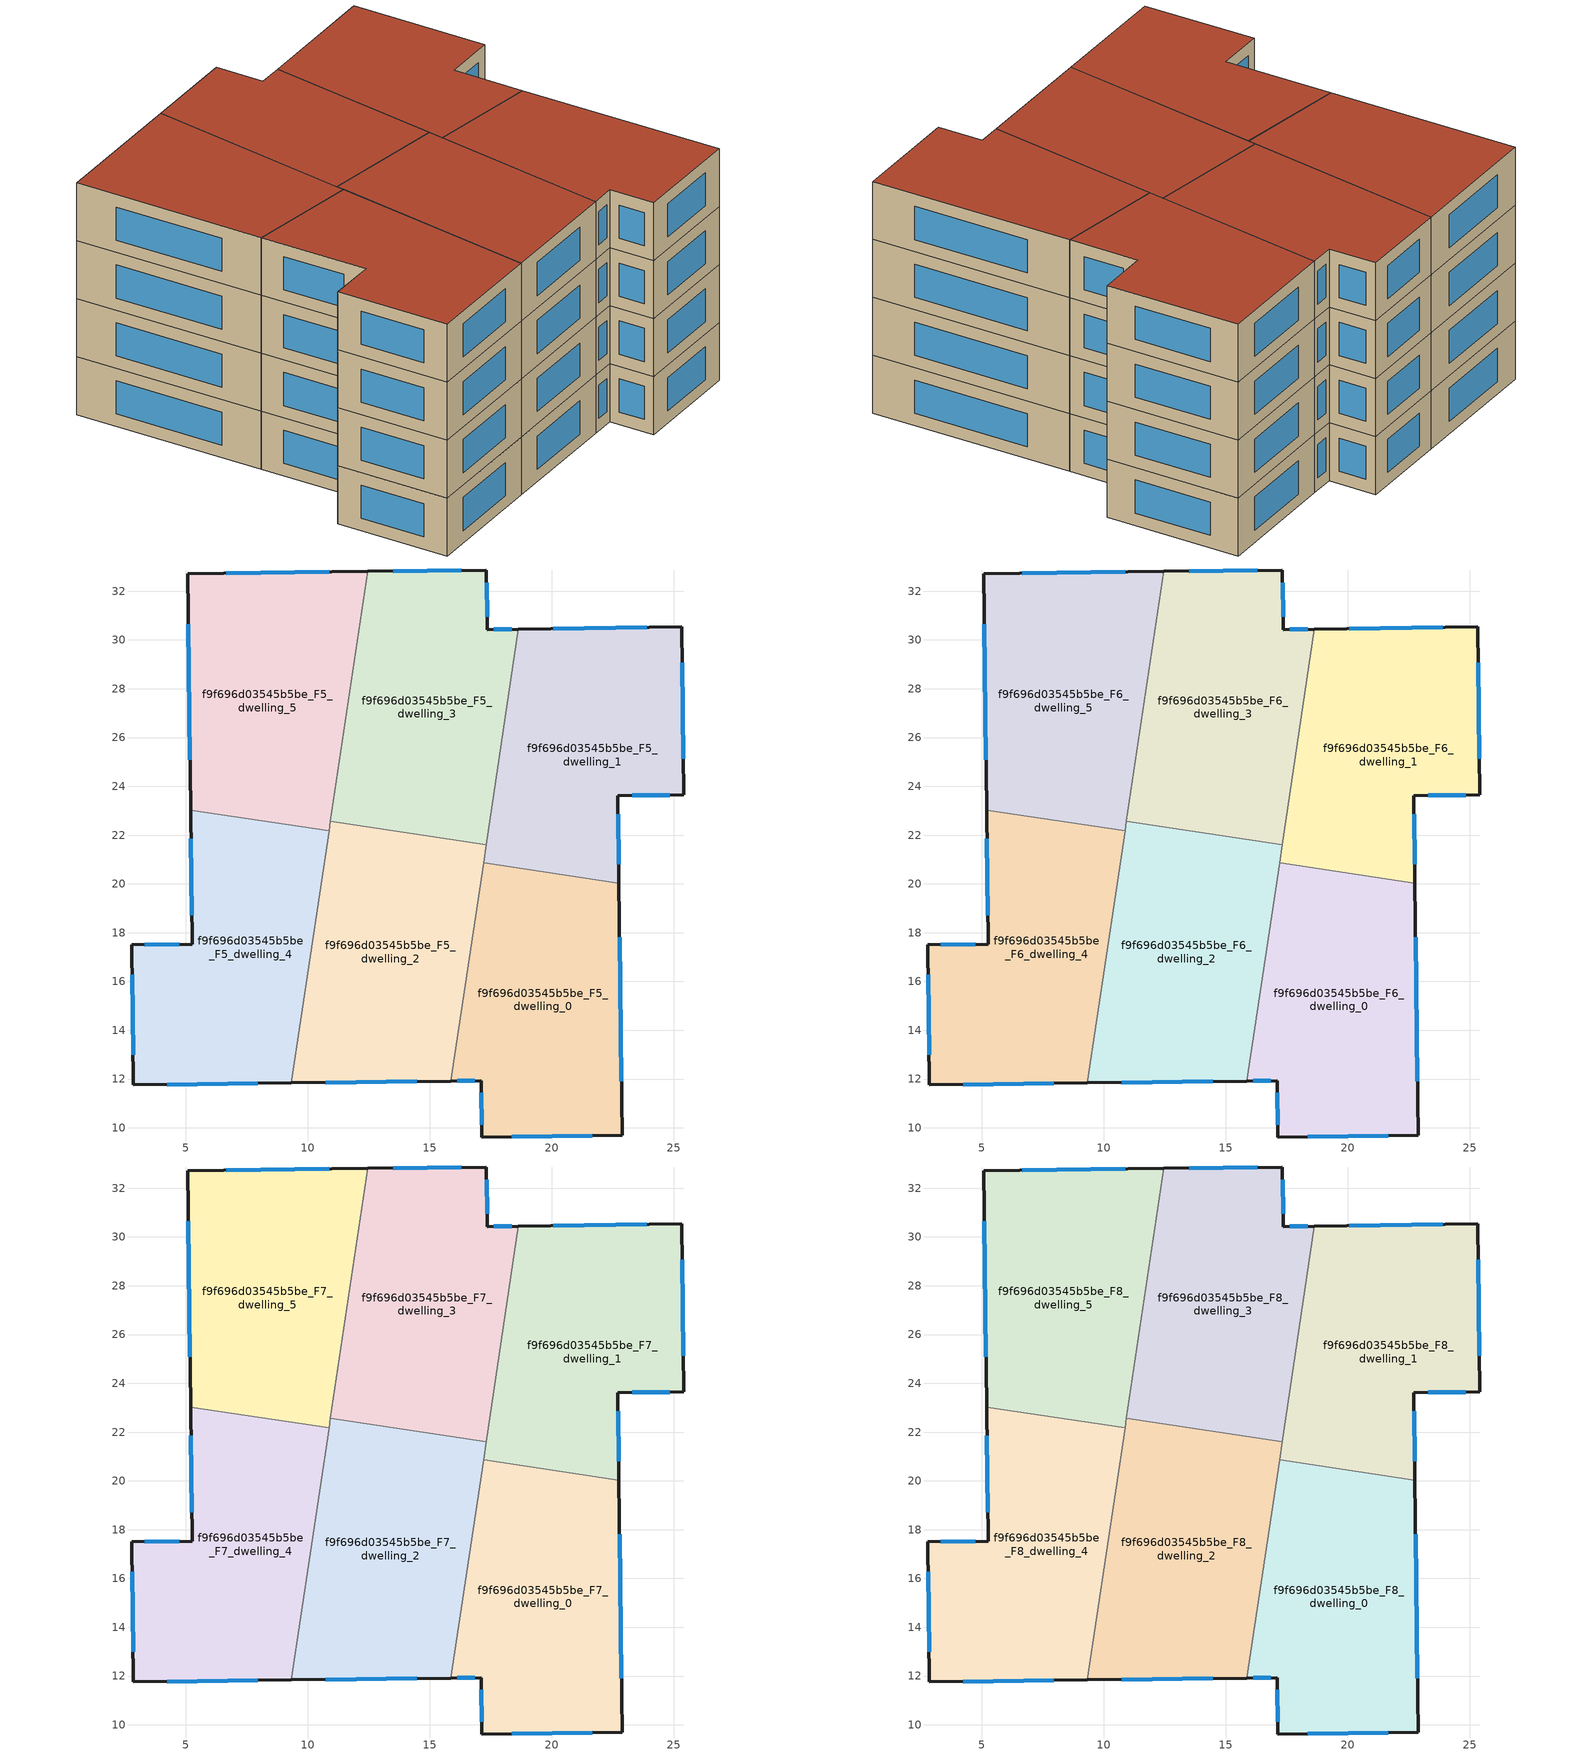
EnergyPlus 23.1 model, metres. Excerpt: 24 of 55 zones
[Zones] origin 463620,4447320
f9f696d03545b5be_F5_dwelling_0
 floor to f9f696d03545b5be_F4_dwelling_0 (EU_floor_Construction): 22.75,20.03 22.88,9.7 17.13,9.62 17.1,11.93 15.86,11.92 17.2,20.86 z15
 wall outside (EU_wall_Construction): 15.86,11.92 17.1,11.93 17.13,9.62 22.88,9.7 22.75,20.03 z15:18
 wall to f9f696d03545b5be_F5_dwelling_1 (EU_wall_Construction): 22.75,20.03 17.2,20.86 z15:18
 wall to f9f696d03545b5be_F5_dwelling_2 (EU_wall_Construction): 17.2,20.86 15.86,11.92 z15:18
 window (EU_Window_Construction): 17.11,11.44 17.12,10.12 / 16.13,11.92 16.84,11.93 / 22.85,11.91 22.78,17.81 / 18.36,9.64 21.65,9.68 z15.64:17.36
f9f696d03545b5be_F5_dwelling_1
 floor to f9f696d03545b5be_F4_dwelling_1 (EU_floor_Construction): 25.32,30.53 25.41,23.65 22.71,23.62 22.75,20.03 17.2,20.86 18.63,30.44 z15
 wall outside (EU_wall_Construction): 22.75,20.03 22.71,23.62 25.41,23.65 25.32,30.53 18.63,30.44 z15:18
 wall to f9f696d03545b5be_F5_dwelling_3 (EU_wall_Construction): 18.63,30.44 17.31,21.61 z15:18
 wall to f9f696d03545b5be_F5_dwelling_2 (EU_wall_Construction): 17.31,21.61 17.2,20.86 z15:18
 window (EU_Window_Construction): 23.89,30.51 20.06,30.46 / 25.39,25.12 25.34,29.06 / 23.29,23.62 24.83,23.64 / 22.74,20.8 22.72,22.85 z15.64:17.36
f9f696d03545b5be_F5_dwelling_2
 floor to f9f696d03545b5be_F4_dwelling_2 (EU_floor_Construction): 17.31,21.61 15.86,11.92 9.32,11.84 10.92,22.56 z15
 wall outside (EU_wall_Construction): 9.32,11.84 15.86,11.92 z15:18
 wall to f9f696d03545b5be_F5_dwelling_3 (EU_wall_Construction): 17.31,21.61 10.92,22.56 z15:18
 wall to f9f696d03545b5be_F5_dwelling_4 (EU_wall_Construction): 10.87,22.17 9.32,11.84 z15:18
 wall to f9f696d03545b5be_F5_dwelling_5 (EU_wall_Construction): 10.92,22.56 10.87,22.17 z15:18
 window (EU_Window_Construction): 10.72,11.86 14.46,11.9 z15.64:17.36
f9f696d03545b5be_F5_dwelling_3
 floor to f9f696d03545b5be_F4_dwelling_3 (EU_floor_Construction): 17.32,32.87 17.35,30.42 18.63,30.44 17.31,21.61 10.92,22.56 12.46,32.81 z15
 wall outside (EU_wall_Construction): 18.63,30.44 17.35,30.42 17.32,32.87 12.46,32.81 z15:18
 wall to f9f696d03545b5be_F5_dwelling_5 (EU_wall_Construction): 12.46,32.81 10.92,22.56 z15:18
 window (EU_Window_Construction): 16.28,32.85 13.5,32.82 / 17.34,30.95 17.33,32.34 / 18.36,30.44 17.63,30.43 z15.64:17.36
f9f696d03545b5be_F5_dwelling_4
 floor to f9f696d03545b5be_F4_dwelling_4 (EU_floor_Construction): 10.87,22.17 9.32,11.84 2.85,11.76 2.78,17.5 5.26,17.53 5.19,23.02 z15
 wall outside (EU_wall_Construction): 5.19,23.02 5.26,17.53 2.78,17.5 2.85,11.76 9.32,11.84 z15:18
 wall to f9f696d03545b5be_F5_dwelling_5 (EU_wall_Construction): 10.87,22.17 5.19,23.02 z15:18
 window (EU_Window_Construction): 2.79,16.27 2.83,12.99 / 4.73,17.52 3.31,17.5 / 5.2,21.85 5.24,18.71 / 4.23,11.78 7.93,11.82 z15.64:17.36
f9f696d03545b5be_F5_dwelling_5
 floor to f9f696d03545b5be_F4_dwelling_5 (EU_floor_Construction): 12.46,32.81 10.87,22.17 5.19,23.02 5.07,32.71 z15
 wall outside (EU_wall_Construction): 12.46,32.81 5.07,32.71 5.19,23.02 z15:18
 window (EU_Window_Construction): 5.09,30.64 5.16,25.1 / 10.87,32.79 6.65,32.73 z15.64:17.36
f9f696d03545b5be_F6_dwelling_0
 floor to f9f696d03545b5be_F5_dwelling_0 (EU_floor_Construction): 22.75,20.03 22.88,9.7 17.13,9.62 17.1,11.93 15.86,11.92 17.2,20.86 z18
 wall outside (EU_wall_Construction): 15.86,11.92 17.1,11.93 17.13,9.62 22.88,9.7 22.75,20.03 z18:21
 wall to f9f696d03545b5be_F6_dwelling_1 (EU_wall_Construction): 22.75,20.03 17.2,20.86 z18:21
 wall to f9f696d03545b5be_F6_dwelling_2 (EU_wall_Construction): 17.2,20.86 15.86,11.92 z18:21
 window (EU_Window_Construction): 17.11,11.44 17.12,10.12 / 16.13,11.92 16.84,11.93 / 22.85,11.91 22.78,17.81 / 18.36,9.64 21.65,9.68 z18.64:20.36
f9f696d03545b5be_F6_dwelling_1
 floor to f9f696d03545b5be_F5_dwelling_1 (EU_floor_Construction): 25.32,30.53 25.41,23.65 22.71,23.62 22.75,20.03 17.2,20.86 18.63,30.44 z18
 wall outside (EU_wall_Construction): 22.75,20.03 22.71,23.62 25.41,23.65 25.32,30.53 18.63,30.44 z18:21
 wall to f9f696d03545b5be_F6_dwelling_3 (EU_wall_Construction): 18.63,30.44 17.31,21.61 z18:21
 wall to f9f696d03545b5be_F6_dwelling_2 (EU_wall_Construction): 17.31,21.61 17.2,20.86 z18:21
 window (EU_Window_Construction): 23.89,30.51 20.06,30.46 / 25.39,25.12 25.34,29.06 / 23.29,23.62 24.83,23.64 / 22.74,20.8 22.72,22.85 z18.64:20.36
f9f696d03545b5be_F6_dwelling_2
 floor to f9f696d03545b5be_F5_dwelling_2 (EU_floor_Construction): 17.31,21.61 15.86,11.92 9.32,11.84 10.92,22.56 z18
 wall outside (EU_wall_Construction): 9.32,11.84 15.86,11.92 z18:21
 wall to f9f696d03545b5be_F6_dwelling_3 (EU_wall_Construction): 17.31,21.61 10.92,22.56 z18:21
 wall to f9f696d03545b5be_F6_dwelling_4 (EU_wall_Construction): 10.87,22.17 9.32,11.84 z18:21
 wall to f9f696d03545b5be_F6_dwelling_5 (EU_wall_Construction): 10.92,22.56 10.87,22.17 z18:21
 window (EU_Window_Construction): 10.72,11.86 14.46,11.9 z18.64:20.36
f9f696d03545b5be_F6_dwelling_3
 floor to f9f696d03545b5be_F5_dwelling_3 (EU_floor_Construction): 17.32,32.87 17.35,30.42 18.63,30.44 17.31,21.61 10.92,22.56 12.46,32.81 z18
 wall outside (EU_wall_Construction): 18.63,30.44 17.35,30.42 17.32,32.87 12.46,32.81 z18:21
 wall to f9f696d03545b5be_F6_dwelling_5 (EU_wall_Construction): 12.46,32.81 10.92,22.56 z18:21
 window (EU_Window_Construction): 16.28,32.85 13.5,32.82 / 17.34,30.95 17.33,32.34 / 18.36,30.44 17.63,30.43 z18.64:20.36
f9f696d03545b5be_F6_dwelling_4
 floor to f9f696d03545b5be_F5_dwelling_4 (EU_floor_Construction): 10.87,22.17 9.32,11.84 2.85,11.76 2.78,17.5 5.26,17.53 5.19,23.02 z18
 wall outside (EU_wall_Construction): 5.19,23.02 5.26,17.53 2.78,17.5 2.85,11.76 9.32,11.84 z18:21
 wall to f9f696d03545b5be_F6_dwelling_5 (EU_wall_Construction): 10.87,22.17 5.19,23.02 z18:21
 window (EU_Window_Construction): 2.79,16.27 2.83,12.99 / 4.73,17.52 3.31,17.5 / 5.2,21.85 5.24,18.71 / 4.23,11.78 7.93,11.82 z18.64:20.36
f9f696d03545b5be_F6_dwelling_5
 floor to f9f696d03545b5be_F5_dwelling_5 (EU_floor_Construction): 12.46,32.81 10.87,22.17 5.19,23.02 5.07,32.71 z18
 wall outside (EU_wall_Construction): 12.46,32.81 5.07,32.71 5.19,23.02 z18:21
 window (EU_Window_Construction): 5.09,30.64 5.16,25.1 / 10.87,32.79 6.65,32.73 z18.64:20.36
f9f696d03545b5be_F7_dwelling_0
 floor to f9f696d03545b5be_F6_dwelling_0 (EU_floor_Construction): 22.75,20.03 22.88,9.7 17.13,9.62 17.1,11.93 15.86,11.92 17.2,20.86 z21
 wall outside (EU_wall_Construction): 15.86,11.92 17.1,11.93 17.13,9.62 22.88,9.7 22.75,20.03 z21:24
 wall to f9f696d03545b5be_F7_dwelling_1 (EU_wall_Construction): 22.75,20.03 17.2,20.86 z21:24
 wall to f9f696d03545b5be_F7_dwelling_2 (EU_wall_Construction): 17.2,20.86 15.86,11.92 z21:24
 window (EU_Window_Construction): 17.11,11.44 17.12,10.12 / 16.13,11.92 16.84,11.93 / 22.85,11.91 22.78,17.81 / 18.36,9.64 21.65,9.68 z21.64:23.36
f9f696d03545b5be_F7_dwelling_1
 floor to f9f696d03545b5be_F6_dwelling_1 (EU_floor_Construction): 25.32,30.53 25.41,23.65 22.71,23.62 22.75,20.03 17.2,20.86 18.63,30.44 z21
 wall outside (EU_wall_Construction): 22.75,20.03 22.71,23.62 25.41,23.65 25.32,30.53 18.63,30.44 z21:24
 wall to f9f696d03545b5be_F7_dwelling_3 (EU_wall_Construction): 18.63,30.44 17.31,21.61 z21:24
 wall to f9f696d03545b5be_F7_dwelling_2 (EU_wall_Construction): 17.31,21.61 17.2,20.86 z21:24
 window (EU_Window_Construction): 23.89,30.51 20.06,30.46 / 25.39,25.12 25.34,29.06 / 23.29,23.62 24.83,23.64 / 22.74,20.8 22.72,22.85 z21.64:23.36
f9f696d03545b5be_F7_dwelling_2
 floor to f9f696d03545b5be_F6_dwelling_2 (EU_floor_Construction): 17.31,21.61 15.86,11.92 9.32,11.84 10.92,22.56 z21
 wall outside (EU_wall_Construction): 9.32,11.84 15.86,11.92 z21:24
 wall to f9f696d03545b5be_F7_dwelling_3 (EU_wall_Construction): 17.31,21.61 10.92,22.56 z21:24
 wall to f9f696d03545b5be_F7_dwelling_4 (EU_wall_Construction): 10.87,22.17 9.32,11.84 z21:24
 wall to f9f696d03545b5be_F7_dwelling_5 (EU_wall_Construction): 10.92,22.56 10.87,22.17 z21:24
 window (EU_Window_Construction): 10.72,11.86 14.46,11.9 z21.64:23.36
f9f696d03545b5be_F7_dwelling_3
 floor to f9f696d03545b5be_F6_dwelling_3 (EU_floor_Construction): 17.32,32.87 17.35,30.42 18.63,30.44 17.31,21.61 10.92,22.56 12.46,32.81 z21
 wall outside (EU_wall_Construction): 18.63,30.44 17.35,30.42 17.32,32.87 12.46,32.81 z21:24
 wall to f9f696d03545b5be_F7_dwelling_5 (EU_wall_Construction): 12.46,32.81 10.92,22.56 z21:24
 window (EU_Window_Construction): 16.28,32.85 13.5,32.82 / 17.34,30.95 17.33,32.34 / 18.36,30.44 17.63,30.43 z21.64:23.36
f9f696d03545b5be_F7_dwelling_4
 floor to f9f696d03545b5be_F6_dwelling_4 (EU_floor_Construction): 10.87,22.17 9.32,11.84 2.85,11.76 2.78,17.5 5.26,17.53 5.19,23.02 z21
 wall outside (EU_wall_Construction): 5.19,23.02 5.26,17.53 2.78,17.5 2.85,11.76 9.32,11.84 z21:24
 wall to f9f696d03545b5be_F7_dwelling_5 (EU_wall_Construction): 10.87,22.17 5.19,23.02 z21:24
 window (EU_Window_Construction): 2.79,16.27 2.83,12.99 / 4.73,17.52 3.31,17.5 / 5.2,21.85 5.24,18.71 / 4.23,11.78 7.93,11.82 z21.64:23.36
f9f696d03545b5be_F7_dwelling_5
 floor to f9f696d03545b5be_F6_dwelling_5 (EU_floor_Construction): 12.46,32.81 10.87,22.17 5.19,23.02 5.07,32.71 z21
 wall outside (EU_wall_Construction): 12.46,32.81 5.07,32.71 5.19,23.02 z21:24
 window (EU_Window_Construction): 5.09,30.64 5.16,25.1 / 10.87,32.79 6.65,32.73 z21.64:23.36
f9f696d03545b5be_F8_dwelling_0
 floor to f9f696d03545b5be_F7_dwelling_0 (EU_floor_Construction): 22.75,20.03 22.88,9.7 17.13,9.62 17.1,11.93 15.86,11.92 17.2,20.86 z24
 wall outside (EU_wall_Construction): 15.86,11.92 17.1,11.93 17.13,9.62 22.88,9.7 22.75,20.03 z24:27
 wall to f9f696d03545b5be_F8_dwelling_1 (EU_wall_Construction): 22.75,20.03 17.2,20.86 z24:27
 wall to f9f696d03545b5be_F8_dwelling_2 (EU_wall_Construction): 17.2,20.86 15.86,11.92 z24:27
 window (EU_Window_Construction): 17.11,11.44 17.12,10.12 / 16.13,11.92 16.84,11.93 / 22.85,11.91 22.78,17.81 / 18.36,9.64 21.65,9.68 z24.64:26.36
 roof outside (EU_roof_Construction): 22.88,9.7 22.75,20.03 17.2,20.86 15.86,11.92 17.1,11.93 17.13,9.62 z27
f9f696d03545b5be_F8_dwelling_1
 floor to f9f696d03545b5be_F7_dwelling_1 (EU_floor_Construction): 25.32,30.53 25.41,23.65 22.71,23.62 22.75,20.03 17.2,20.86 18.63,30.44 z24
 wall outside (EU_wall_Construction): 22.75,20.03 22.71,23.62 25.41,23.65 25.32,30.53 18.63,30.44 z24:27
 wall to f9f696d03545b5be_F8_dwelling_3 (EU_wall_Construction): 18.63,30.44 17.31,21.61 z24:27
 wall to f9f696d03545b5be_F8_dwelling_2 (EU_wall_Construction): 17.31,21.61 17.2,20.86 z24:27
 window (EU_Window_Construction): 23.89,30.51 20.06,30.46 / 25.39,25.12 25.34,29.06 / 23.29,23.62 24.83,23.64 / 22.74,20.8 22.72,22.85 z24.64:26.36
 roof outside (EU_roof_Construction): 22.75,20.03 22.71,23.62 25.41,23.65 25.32,30.53 18.63,30.44 17.2,20.86 z27
f9f696d03545b5be_F8_dwelling_2
 floor to f9f696d03545b5be_F7_dwelling_2 (EU_floor_Construction): 17.31,21.61 15.86,11.92 9.32,11.84 10.92,22.56 z24
 wall outside (EU_wall_Construction): 9.32,11.84 15.86,11.92 z24:27
 wall to f9f696d03545b5be_F8_dwelling_3 (EU_wall_Construction): 17.31,21.61 10.92,22.56 z24:27
 wall to f9f696d03545b5be_F8_dwelling_4 (EU_wall_Construction): 10.87,22.17 9.32,11.84 z24:27
 wall to f9f696d03545b5be_F8_dwelling_5 (EU_wall_Construction): 10.92,22.56 10.87,22.17 z24:27
 window (EU_Window_Construction): 10.72,11.86 14.46,11.9 z24.64:26.36
 roof outside (EU_roof_Construction): 15.86,11.92 17.31,21.61 10.92,22.56 9.32,11.84 z27
f9f696d03545b5be_F8_dwelling_3
 floor to f9f696d03545b5be_F7_dwelling_3 (EU_floor_Construction): 17.32,32.87 17.35,30.42 18.63,30.44 17.31,21.61 10.92,22.56 12.46,32.81 z24
 wall outside (EU_wall_Construction): 18.63,30.44 17.35,30.42 17.32,32.87 12.46,32.81 z24:27
 wall to f9f696d03545b5be_F8_dwelling_5 (EU_wall_Construction): 12.46,32.81 10.92,22.56 z24:27
 window (EU_Window_Construction): 16.28,32.85 13.5,32.82 / 17.34,30.95 17.33,32.34 / 18.36,30.44 17.63,30.43 z24.64:26.36
 roof outside (EU_roof_Construction): 17.31,21.61 18.63,30.44 17.35,30.42 17.32,32.87 12.46,32.81 10.92,22.56 z27
f9f696d03545b5be_F8_dwelling_4
 floor to f9f696d03545b5be_F7_dwelling_4 (EU_floor_Construction): 10.87,22.17 9.32,11.84 2.85,11.76 2.78,17.5 5.26,17.53 5.19,23.02 z24
 wall outside (EU_wall_Construction): 5.19,23.02 5.26,17.53 2.78,17.5 2.85,11.76 9.32,11.84 z24:27
 wall to f9f696d03545b5be_F8_dwelling_5 (EU_wall_Construction): 10.87,22.17 5.19,23.02 z24:27
 window (EU_Window_Construction): 2.79,16.27 2.83,12.99 / 4.73,17.52 3.31,17.5 / 5.2,21.85 5.24,18.71 / 4.23,11.78 7.93,11.82 z24.64:26.36
 roof outside (EU_roof_Construction): 9.32,11.84 10.87,22.17 5.19,23.02 5.26,17.53 2.78,17.5 2.85,11.76 z27
f9f696d03545b5be_F8_dwelling_5
 floor to f9f696d03545b5be_F7_dwelling_5 (EU_floor_Construction): 12.46,32.81 10.87,22.17 5.19,23.02 5.07,32.71 z24
 wall outside (EU_wall_Construction): 12.46,32.81 5.07,32.71 5.19,23.02 z24:27
 window (EU_Window_Construction): 5.09,30.64 5.16,25.1 / 10.87,32.79 6.65,32.73 z24.64:26.36
 roof outside (EU_roof_Construction): 10.87,22.17 12.46,32.81 5.07,32.71 5.19,23.02 z27
[Building]
EU S2 Campaign: North Axis=0; Terrain=City; Solar Distribution=FullExterior
[Site:Location]
Yerevan-Zvartnots.Intl.AP: Latitude=40.15; Longitude=44.383; Time Zone=4; Elevation=854
[SizingPeriod:WeatherFileDays]
AnnualSizingPeriod: Begin Month=1; Begin Day of Month=1; End Month=12; End Day of Month=31; Day of Week for Start Day=Monday; Use Weather File Daylight Saving Period=No; Use Weather File Rain and Snow Indicators=No
[MATERIAL]
EU_InternalMass_Material: Roughness=MediumRough; Thickness=0.1; Conductivity=1; Density=1800; Specific Heat=900; Thermal Absorptance=0.9; Solar Absorptance=0.7; Visible Absorptance=0.7
[MATERIAL:NOMASS] Roughness=MediumRough; Thermal Absorptance=0.9; Solar Absorptance=0.7; Visible Absorptance=0.7
Name | Thermal Resistance
EU_wall_NoMass | 1.05043
EU_roof_NoMass | 1.45357
EU_floor_NoMass | 0.478065
[WINDOWMATERIAL:SIMPLEGLAZINGSYSTEM]
EU_Window_SimpleGlazing: UFactor=2.5566; Solar Heat Gain Coefficient=0.75; Visible Transmittance=0.75
[CONSTRUCTION]
EU_wall_Construction: EU_wall_NoMass
EU_roof_Construction: EU_roof_NoMass
EU_floor_Construction: EU_floor_NoMass
EU_Window_Construction: EU_Window_SimpleGlazing
EU_InternalMass_Construction: EU_InternalMass_Material
[ZONE] Type=1; Multiplier=1; Ceiling Height=autocalculate; Floor Area=autocalculate; Part of Total Floor Area=Yes
Name | Volume
f9f696d03545b5be_F5_dwelling_0; f9f696d03545b5be_F6_dwelling_0; f9f696d03545b5be_F7_dwelling_0; f9f696d03545b5be_F8_dwelling_0 | 199.986
f9f696d03545b5be_F5_dwelling_1; f9f696d03545b5be_F6_dwelling_1; f9f696d03545b5be_F7_dwelling_1; f9f696d03545b5be_F8_dwelling_1; f9f696d03545b5be_F5_dwelling_2; f9f696d03545b5be_F6_dwelling_2; f9f696d03545b5be_F7_dwelling_2; f9f696d03545b5be_F8_dwelling_2 | 199.994
f9f696d03545b5be_F5_dwelling_3; f9f696d03545b5be_F6_dwelling_3; f9f696d03545b5be_F7_dwelling_3; f9f696d03545b5be_F8_dwelling_3 | 200.008
f9f696d03545b5be_F5_dwelling_4; f9f696d03545b5be_F6_dwelling_4; f9f696d03545b5be_F7_dwelling_4; f9f696d03545b5be_F8_dwelling_4 | 199.978
f9f696d03545b5be_F5_dwelling_5; f9f696d03545b5be_F6_dwelling_5; f9f696d03545b5be_F7_dwelling_5; f9f696d03545b5be_F8_dwelling_5 | 199.982
[INTERNALMASS] Construction=EU_InternalMass_Construction
Name | Zone or ZoneList | Surface Area
f9f696d03545b5be_F5_dwelling_0_EU_InternalMass | f9f696d03545b5be_F5_dwelling_0 | 66.6625
f9f696d03545b5be_F5_dwelling_1_EU_InternalMass | f9f696d03545b5be_F5_dwelling_1 | 66.6655
f9f696d03545b5be_F5_dwelling_2_EU_InternalMass | f9f696d03545b5be_F5_dwelling_2 | 66.6647
f9f696d03545b5be_F5_dwelling_3_EU_InternalMass | f9f696d03545b5be_F5_dwelling_3 | 66.6683
f9f696d03545b5be_F5_dwelling_4_EU_InternalMass | f9f696d03545b5be_F5_dwelling_4 | 66.6614
f9f696d03545b5be_F5_dwelling_5_EU_InternalMass | f9f696d03545b5be_F5_dwelling_5 | 66.6593
f9f696d03545b5be_F6_dwelling_0_EU_InternalMass | f9f696d03545b5be_F6_dwelling_0 | 66.6625
f9f696d03545b5be_F6_dwelling_1_EU_InternalMass | f9f696d03545b5be_F6_dwelling_1 | 66.6655
f9f696d03545b5be_F6_dwelling_2_EU_InternalMass | f9f696d03545b5be_F6_dwelling_2 | 66.6647
f9f696d03545b5be_F6_dwelling_3_EU_InternalMass | f9f696d03545b5be_F6_dwelling_3 | 66.6683
f9f696d03545b5be_F6_dwelling_4_EU_InternalMass | f9f696d03545b5be_F6_dwelling_4 | 66.6614
f9f696d03545b5be_F6_dwelling_5_EU_InternalMass | f9f696d03545b5be_F6_dwelling_5 | 66.6593
f9f696d03545b5be_F7_dwelling_0_EU_InternalMass | f9f696d03545b5be_F7_dwelling_0 | 66.6625
f9f696d03545b5be_F7_dwelling_1_EU_InternalMass | f9f696d03545b5be_F7_dwelling_1 | 66.6655
f9f696d03545b5be_F7_dwelling_2_EU_InternalMass | f9f696d03545b5be_F7_dwelling_2 | 66.6647
f9f696d03545b5be_F7_dwelling_3_EU_InternalMass | f9f696d03545b5be_F7_dwelling_3 | 66.6683
f9f696d03545b5be_F7_dwelling_4_EU_InternalMass | f9f696d03545b5be_F7_dwelling_4 | 66.6614
f9f696d03545b5be_F7_dwelling_5_EU_InternalMass | f9f696d03545b5be_F7_dwelling_5 | 66.6593
f9f696d03545b5be_F8_dwelling_0_EU_InternalMass | f9f696d03545b5be_F8_dwelling_0 | 66.6625
f9f696d03545b5be_F8_dwelling_1_EU_InternalMass | f9f696d03545b5be_F8_dwelling_1 | 66.6655
f9f696d03545b5be_F8_dwelling_2_EU_InternalMass | f9f696d03545b5be_F8_dwelling_2 | 66.6647
f9f696d03545b5be_F8_dwelling_3_EU_InternalMass | f9f696d03545b5be_F8_dwelling_3 | 66.6683
f9f696d03545b5be_F8_dwelling_4_EU_InternalMass | f9f696d03545b5be_F8_dwelling_4 | 66.6614
f9f696d03545b5be_F8_dwelling_5_EU_InternalMass | f9f696d03545b5be_F8_dwelling_5 | 66.6593
[OTHEREQUIPMENT] Fuel Type=Electricity; Design Level Calculation Method=Watts/Area; Power per Zone Floor Area=1; Fraction Latent=0; Fraction Radiant=0; Fraction Lost=0; Carbon Dioxide Generation Rate=0; EndUse Subcategory=EU_Step8_InternalGains
Name | Zone or ZoneList or Space or SpaceList | Schedule
EU_Step8_InternalGain_f9f696d03545b5be_F5_dwelling_0_f000 | f9f696d03545b5be_F5_dwelling_0 | EU_Step8_GainSchedule_f9f696d03545b5be_F5_dwelling_0_f000
EU_Step8_InternalGain_f9f696d03545b5be_F5_dwelling_1_f000 | f9f696d03545b5be_F5_dwelling_1 | EU_Step8_GainSchedule_f9f696d03545b5be_F5_dwelling_1_f000
EU_Step8_InternalGain_f9f696d03545b5be_F5_dwelling_2_f000 | f9f696d03545b5be_F5_dwelling_2 | EU_Step8_GainSchedule_f9f696d03545b5be_F5_dwelling_2_f000
EU_Step8_InternalGain_f9f696d03545b5be_F5_dwelling_3_f000 | f9f696d03545b5be_F5_dwelling_3 | EU_Step8_GainSchedule_f9f696d03545b5be_F5_dwelling_3_f000
EU_Step8_InternalGain_f9f696d03545b5be_F5_dwelling_4_f000 | f9f696d03545b5be_F5_dwelling_4 | EU_Step8_GainSchedule_f9f696d03545b5be_F5_dwelling_4_f000
EU_Step8_InternalGain_f9f696d03545b5be_F5_dwelling_5_f000 | f9f696d03545b5be_F5_dwelling_5 | EU_Step8_GainSchedule_f9f696d03545b5be_F5_dwelling_5_f000
EU_Step8_InternalGain_f9f696d03545b5be_F6_dwelling_0_f000 | f9f696d03545b5be_F6_dwelling_0 | EU_Step8_GainSchedule_f9f696d03545b5be_F6_dwelling_0_f000
EU_Step8_InternalGain_f9f696d03545b5be_F6_dwelling_1_f000 | f9f696d03545b5be_F6_dwelling_1 | EU_Step8_GainSchedule_f9f696d03545b5be_F6_dwelling_1_f000
EU_Step8_InternalGain_f9f696d03545b5be_F6_dwelling_2_f000 | f9f696d03545b5be_F6_dwelling_2 | EU_Step8_GainSchedule_f9f696d03545b5be_F6_dwelling_2_f000
EU_Step8_InternalGain_f9f696d03545b5be_F6_dwelling_3_f000 | f9f696d03545b5be_F6_dwelling_3 | EU_Step8_GainSchedule_f9f696d03545b5be_F6_dwelling_3_f000
EU_Step8_InternalGain_f9f696d03545b5be_F6_dwelling_4_f000 | f9f696d03545b5be_F6_dwelling_4 | EU_Step8_GainSchedule_f9f696d03545b5be_F6_dwelling_4_f000
EU_Step8_InternalGain_f9f696d03545b5be_F6_dwelling_5_f000 | f9f696d03545b5be_F6_dwelling_5 | EU_Step8_GainSchedule_f9f696d03545b5be_F6_dwelling_5_f000
EU_Step8_InternalGain_f9f696d03545b5be_F7_dwelling_0_f000 | f9f696d03545b5be_F7_dwelling_0 | EU_Step8_GainSchedule_f9f696d03545b5be_F7_dwelling_0_f000
EU_Step8_InternalGain_f9f696d03545b5be_F7_dwelling_1_f000 | f9f696d03545b5be_F7_dwelling_1 | EU_Step8_GainSchedule_f9f696d03545b5be_F7_dwelling_1_f000
EU_Step8_InternalGain_f9f696d03545b5be_F7_dwelling_2_f000 | f9f696d03545b5be_F7_dwelling_2 | EU_Step8_GainSchedule_f9f696d03545b5be_F7_dwelling_2_f000
EU_Step8_InternalGain_f9f696d03545b5be_F7_dwelling_3_f000 | f9f696d03545b5be_F7_dwelling_3 | EU_Step8_GainSchedule_f9f696d03545b5be_F7_dwelling_3_f000
EU_Step8_InternalGain_f9f696d03545b5be_F7_dwelling_4_f000 | f9f696d03545b5be_F7_dwelling_4 | EU_Step8_GainSchedule_f9f696d03545b5be_F7_dwelling_4_f000
EU_Step8_InternalGain_f9f696d03545b5be_F7_dwelling_5_f000 | f9f696d03545b5be_F7_dwelling_5 | EU_Step8_GainSchedule_f9f696d03545b5be_F7_dwelling_5_f000
EU_Step8_InternalGain_f9f696d03545b5be_F8_dwelling_0_f000 | f9f696d03545b5be_F8_dwelling_0 | EU_Step8_GainSchedule_f9f696d03545b5be_F8_dwelling_0_f000
EU_Step8_InternalGain_f9f696d03545b5be_F8_dwelling_1_f000 | f9f696d03545b5be_F8_dwelling_1 | EU_Step8_GainSchedule_f9f696d03545b5be_F8_dwelling_1_f000
EU_Step8_InternalGain_f9f696d03545b5be_F8_dwelling_2_f000 | f9f696d03545b5be_F8_dwelling_2 | EU_Step8_GainSchedule_f9f696d03545b5be_F8_dwelling_2_f000
EU_Step8_InternalGain_f9f696d03545b5be_F8_dwelling_3_f000 | f9f696d03545b5be_F8_dwelling_3 | EU_Step8_GainSchedule_f9f696d03545b5be_F8_dwelling_3_f000
EU_Step8_InternalGain_f9f696d03545b5be_F8_dwelling_4_f000 | f9f696d03545b5be_F8_dwelling_4 | EU_Step8_GainSchedule_f9f696d03545b5be_F8_dwelling_4_f000
EU_Step8_InternalGain_f9f696d03545b5be_F8_dwelling_5_f000 | f9f696d03545b5be_F8_dwelling_5 | EU_Step8_GainSchedule_f9f696d03545b5be_F8_dwelling_5_f000
[ZONEVENTILATION:DESIGNFLOWRATE] Schedule=EU_AlwaysOn; Design Flow Rate Calculation Method=AirChanges/Hour; Air Changes per Hour=0.557805; Ventilation Type=Natural; Fan Pressure Rise=0; Fan Total Efficiency=1; Constant Term Coefficient=1; Temperature Term Coefficient=0; Velocity Term Coefficient=0; Velocity Squared Term Coefficient=0; Minimum Indoor Temperature=-100; Maximum Indoor Temperature=100; Delta Temperature=-100; Minimum Outdoor Temperature=-100; Maximum Outdoor Temperature=100; Maximum Wind Speed=40
Name | Zone or ZoneList or Space or SpaceList
EU_ConstantAir_f9f696d03545b5be_F5_dwelling_0 | f9f696d03545b5be_F5_dwelling_0
EU_ConstantAir_f9f696d03545b5be_F5_dwelling_1 | f9f696d03545b5be_F5_dwelling_1
EU_ConstantAir_f9f696d03545b5be_F5_dwelling_2 | f9f696d03545b5be_F5_dwelling_2
EU_ConstantAir_f9f696d03545b5be_F5_dwelling_3 | f9f696d03545b5be_F5_dwelling_3
EU_ConstantAir_f9f696d03545b5be_F5_dwelling_4 | f9f696d03545b5be_F5_dwelling_4
EU_ConstantAir_f9f696d03545b5be_F5_dwelling_5 | f9f696d03545b5be_F5_dwelling_5
EU_ConstantAir_f9f696d03545b5be_F6_dwelling_0 | f9f696d03545b5be_F6_dwelling_0
EU_ConstantAir_f9f696d03545b5be_F6_dwelling_1 | f9f696d03545b5be_F6_dwelling_1
EU_ConstantAir_f9f696d03545b5be_F6_dwelling_2 | f9f696d03545b5be_F6_dwelling_2
EU_ConstantAir_f9f696d03545b5be_F6_dwelling_3 | f9f696d03545b5be_F6_dwelling_3
EU_ConstantAir_f9f696d03545b5be_F6_dwelling_4 | f9f696d03545b5be_F6_dwelling_4
EU_ConstantAir_f9f696d03545b5be_F6_dwelling_5 | f9f696d03545b5be_F6_dwelling_5
EU_ConstantAir_f9f696d03545b5be_F7_dwelling_0 | f9f696d03545b5be_F7_dwelling_0
EU_ConstantAir_f9f696d03545b5be_F7_dwelling_1 | f9f696d03545b5be_F7_dwelling_1
EU_ConstantAir_f9f696d03545b5be_F7_dwelling_2 | f9f696d03545b5be_F7_dwelling_2
EU_ConstantAir_f9f696d03545b5be_F7_dwelling_3 | f9f696d03545b5be_F7_dwelling_3
EU_ConstantAir_f9f696d03545b5be_F7_dwelling_4 | f9f696d03545b5be_F7_dwelling_4
EU_ConstantAir_f9f696d03545b5be_F7_dwelling_5 | f9f696d03545b5be_F7_dwelling_5
EU_ConstantAir_f9f696d03545b5be_F8_dwelling_0 | f9f696d03545b5be_F8_dwelling_0
EU_ConstantAir_f9f696d03545b5be_F8_dwelling_1 | f9f696d03545b5be_F8_dwelling_1
EU_ConstantAir_f9f696d03545b5be_F8_dwelling_2 | f9f696d03545b5be_F8_dwelling_2
EU_ConstantAir_f9f696d03545b5be_F8_dwelling_3 | f9f696d03545b5be_F8_dwelling_3
EU_ConstantAir_f9f696d03545b5be_F8_dwelling_4 | f9f696d03545b5be_F8_dwelling_4
EU_ConstantAir_f9f696d03545b5be_F8_dwelling_5 | f9f696d03545b5be_F8_dwelling_5
[HVACTEMPLATE:THERMOSTAT] Constant Heating Setpoint=20; Constant Cooling Setpoint=50
EU_HeatOnly_f9f696d03545b5be_F0_dwelling_0; EU_HeatOnly_f9f696d03545b5be_F0_dwelling_1; EU_HeatOnly_f9f696d03545b5be_F0_dwelling_2; EU_HeatOnly_f9f696d03545b5be_F0_dwelling_3; EU_HeatOnly_f9f696d03545b5be_F0_dwelling_4; EU_HeatOnly_f9f696d03545b5be_F0_dwelling_5; EU_HeatOnly_f9f696d03545b5be_F0_dwelling_6; EU_HeatOnly_f9f696d03545b5be_F1_dwelling_0; EU_HeatOnly_f9f696d03545b5be_F1_dwelling_1; EU_HeatOnly_f9f696d03545b5be_F1_dwelling_2; EU_HeatOnly_f9f696d03545b5be_F1_dwelling_3; EU_HeatOnly_f9f696d03545b5be_F1_dwelling_4; EU_HeatOnly_f9f696d03545b5be_F1_dwelling_5; EU_HeatOnly_f9f696d03545b5be_F2_dwelling_0; EU_HeatOnly_f9f696d03545b5be_F2_dwelling_1; EU_HeatOnly_f9f696d03545b5be_F2_dwelling_2; EU_HeatOnly_f9f696d03545b5be_F2_dwelling_3; EU_HeatOnly_f9f696d03545b5be_F2_dwelling_4; EU_HeatOnly_f9f696d03545b5be_F2_dwelling_5; EU_HeatOnly_f9f696d03545b5be_F3_dwelling_0; EU_HeatOnly_f9f696d03545b5be_F3_dwelling_1; EU_HeatOnly_f9f696d03545b5be_F3_dwelling_2; EU_HeatOnly_f9f696d03545b5be_F3_dwelling_3; EU_HeatOnly_f9f696d03545b5be_F3_dwelling_4; EU_HeatOnly_f9f696d03545b5be_F3_dwelling_5; EU_HeatOnly_f9f696d03545b5be_F4_dwelling_0; EU_HeatOnly_f9f696d03545b5be_F4_dwelling_1; EU_HeatOnly_f9f696d03545b5be_F4_dwelling_2; EU_HeatOnly_f9f696d03545b5be_F4_dwelling_3; EU_HeatOnly_f9f696d03545b5be_F4_dwelling_4; EU_HeatOnly_f9f696d03545b5be_F4_dwelling_5; EU_HeatOnly_f9f696d03545b5be_F5_dwelling_0; EU_HeatOnly_f9f696d03545b5be_F5_dwelling_1; EU_HeatOnly_f9f696d03545b5be_F5_dwelling_2; EU_HeatOnly_f9f696d03545b5be_F5_dwelling_3; EU_HeatOnly_f9f696d03545b5be_F5_dwelling_4; EU_HeatOnly_f9f696d03545b5be_F5_dwelling_5; EU_HeatOnly_f9f696d03545b5be_F6_dwelling_0; EU_HeatOnly_f9f696d03545b5be_F6_dwelling_1; EU_HeatOnly_f9f696d03545b5be_F6_dwelling_2; EU_HeatOnly_f9f696d03545b5be_F6_dwelling_3; EU_HeatOnly_f9f696d03545b5be_F6_dwelling_4; EU_HeatOnly_f9f696d03545b5be_F6_dwelling_5; EU_HeatOnly_f9f696d03545b5be_F7_dwelling_0; EU_HeatOnly_f9f696d03545b5be_F7_dwelling_1; EU_HeatOnly_f9f696d03545b5be_F7_dwelling_2; EU_HeatOnly_f9f696d03545b5be_F7_dwelling_3; EU_HeatOnly_f9f696d03545b5be_F7_dwelling_4; EU_HeatOnly_f9f696d03545b5be_F7_dwelling_5; EU_HeatOnly_f9f696d03545b5be_F8_dwelling_0; EU_HeatOnly_f9f696d03545b5be_F8_dwelling_1; EU_HeatOnly_f9f696d03545b5be_F8_dwelling_2; EU_HeatOnly_f9f696d03545b5be_F8_dwelling_3; EU_HeatOnly_f9f696d03545b5be_F8_dwelling_4; EU_HeatOnly_f9f696d03545b5be_F8_dwelling_5
[HVACTEMPLATE:ZONE:IDEALLOADSAIRSYSTEM] System Availability Schedule=EU_AlwaysOn; Maximum Heating Supply Air Temperature=50; Minimum Cooling Supply Air Temperature=13; Maximum Heating Supply Air Humidity Ratio=0.0156; Minimum Cooling Supply Air Humidity Ratio=0.0077; Heating Limit=NoLimit; Cooling Limit=NoLimit; Heating Availability Schedule=EU_AlwaysOn; Cooling Availability Schedule=EU_CoolingOff; Dehumidification Control Type=ConstantSensibleHeatRatio; Cooling Sensible Heat Ratio=0.7; Dehumidification Setpoint=60; Humidification Control Type=None; Humidification Setpoint=30; Outdoor Air Method=None; Outdoor Air Flow Rate per Person=0.00944; Outdoor Air Flow Rate per Zone Floor Area=0; Outdoor Air Flow Rate per Zone=0; Demand Controlled Ventilation Type=None; Outdoor Air Economizer Type=NoEconomizer; Heat Recovery Type=None; Sensible Heat Recovery Effectiveness=0.7; Latent Heat Recovery Effectiveness=0.65
Name | Template Thermostat
f9f696d03545b5be_F5_dwelling_0 | EU_HeatOnly_f9f696d03545b5be_F5_dwelling_0
f9f696d03545b5be_F5_dwelling_1 | EU_HeatOnly_f9f696d03545b5be_F5_dwelling_1
f9f696d03545b5be_F5_dwelling_2 | EU_HeatOnly_f9f696d03545b5be_F5_dwelling_2
f9f696d03545b5be_F5_dwelling_3 | EU_HeatOnly_f9f696d03545b5be_F5_dwelling_3
f9f696d03545b5be_F5_dwelling_4 | EU_HeatOnly_f9f696d03545b5be_F5_dwelling_4
f9f696d03545b5be_F5_dwelling_5 | EU_HeatOnly_f9f696d03545b5be_F5_dwelling_5
f9f696d03545b5be_F6_dwelling_0 | EU_HeatOnly_f9f696d03545b5be_F6_dwelling_0
f9f696d03545b5be_F6_dwelling_1 | EU_HeatOnly_f9f696d03545b5be_F6_dwelling_1
f9f696d03545b5be_F6_dwelling_2 | EU_HeatOnly_f9f696d03545b5be_F6_dwelling_2
f9f696d03545b5be_F6_dwelling_3 | EU_HeatOnly_f9f696d03545b5be_F6_dwelling_3
f9f696d03545b5be_F6_dwelling_4 | EU_HeatOnly_f9f696d03545b5be_F6_dwelling_4
f9f696d03545b5be_F6_dwelling_5 | EU_HeatOnly_f9f696d03545b5be_F6_dwelling_5
f9f696d03545b5be_F7_dwelling_0 | EU_HeatOnly_f9f696d03545b5be_F7_dwelling_0
f9f696d03545b5be_F7_dwelling_1 | EU_HeatOnly_f9f696d03545b5be_F7_dwelling_1
f9f696d03545b5be_F7_dwelling_2 | EU_HeatOnly_f9f696d03545b5be_F7_dwelling_2
f9f696d03545b5be_F7_dwelling_3 | EU_HeatOnly_f9f696d03545b5be_F7_dwelling_3
f9f696d03545b5be_F7_dwelling_4 | EU_HeatOnly_f9f696d03545b5be_F7_dwelling_4
f9f696d03545b5be_F7_dwelling_5 | EU_HeatOnly_f9f696d03545b5be_F7_dwelling_5
f9f696d03545b5be_F8_dwelling_0 | EU_HeatOnly_f9f696d03545b5be_F8_dwelling_0
f9f696d03545b5be_F8_dwelling_1 | EU_HeatOnly_f9f696d03545b5be_F8_dwelling_1
f9f696d03545b5be_F8_dwelling_2 | EU_HeatOnly_f9f696d03545b5be_F8_dwelling_2
f9f696d03545b5be_F8_dwelling_3 | EU_HeatOnly_f9f696d03545b5be_F8_dwelling_3
f9f696d03545b5be_F8_dwelling_4 | EU_HeatOnly_f9f696d03545b5be_F8_dwelling_4
f9f696d03545b5be_F8_dwelling_5 | EU_HeatOnly_f9f696d03545b5be_F8_dwelling_5
[SIZING:ZONE] Zone Cooling Design Supply Air Temperature Input Method=SupplyAirTemperature; Zone Cooling Design Supply Air Temperature=13; Zone Heating Design Supply Air Temperature Input Method=SupplyAirTemperature; Zone Heating Design Supply Air Temperature=50; Zone Cooling Design Supply Air Humidity Ratio=0.008; Zone Heating Design Supply Air Humidity Ratio=0.008; Cooling Design Air Flow Method=DesignDay; Cooling Design Air Flow Rate=0; Cooling Minimum Air Flow per Zone Floor Area=0.000762; Cooling Minimum Air Flow=0; Cooling Minimum Air Flow Fraction=0.2; Heating Design Air Flow Method=DesignDay; Heating Design Air Flow Rate=0; Heating Maximum Air Flow per Zone Floor Area=0.002032; Heating Maximum Air Flow=0.141576; Heating Maximum Air Flow Fraction=0.3; Account for Dedicated Outdoor Air System=No; Dedicated Outdoor Air System Control Strategy=NeutralSupplyAir; Dedicated Outdoor Air Low Setpoint Temperature for Design=autosize; Dedicated Outdoor Air High Setpoint Temperature for Design=autosize; Zone Load Sizing Method=Sensible Load Only No Latent Load; Zone Latent Cooling Design Supply Air Humidity Ratio Input Method=HumidityRatioDifference; Zone Cooling Design Supply Air Humidity Ratio Difference=0.005; Zone Latent Heating Design Supply Air Humidity Ratio Input Method=HumidityRatioDifference; Zone Humidification Design Supply Air Humidity Ratio Difference=0.005
f9f696d03545b5be_F5_dwelling_0; f9f696d03545b5be_F5_dwelling_1; f9f696d03545b5be_F5_dwelling_2; f9f696d03545b5be_F5_dwelling_3; f9f696d03545b5be_F5_dwelling_4; f9f696d03545b5be_F5_dwelling_5; f9f696d03545b5be_F6_dwelling_0; f9f696d03545b5be_F6_dwelling_1; f9f696d03545b5be_F6_dwelling_2; f9f696d03545b5be_F6_dwelling_3; f9f696d03545b5be_F6_dwelling_4; f9f696d03545b5be_F6_dwelling_5; f9f696d03545b5be_F7_dwelling_0; f9f696d03545b5be_F7_dwelling_1; f9f696d03545b5be_F7_dwelling_2; f9f696d03545b5be_F7_dwelling_3; f9f696d03545b5be_F7_dwelling_4; f9f696d03545b5be_F7_dwelling_5; f9f696d03545b5be_F8_dwelling_0; f9f696d03545b5be_F8_dwelling_1; f9f696d03545b5be_F8_dwelling_2; f9f696d03545b5be_F8_dwelling_3; f9f696d03545b5be_F8_dwelling_4; f9f696d03545b5be_F8_dwelling_5
[SCHEDULE:CONSTANT]
Name | Hourly Value
EU_AlwaysOn | 1
EU_CoolingOff | 0
[SCHEDULE:FILE] Column Number=1; Rows to Skip at Top=0; Number of Hours of Data=8760; Column Separator=Comma; Interpolate to Timestep=No; Minutes per Item=60; Adjust Schedule for Daylight Savings=Yes
Name | File
EU_Step8_GainSchedule_f9f696d03545b5be_F5_dwelling_0_f000 | ../../schedules/f9f696d03545b5be/f9f696d03545b5be_F5_dwelling_0_f000_gain.csv
EU_Step8_GainSchedule_f9f696d03545b5be_F5_dwelling_1_f000 | ../../schedules/f9f696d03545b5be/f9f696d03545b5be_F5_dwelling_1_f000_gain.csv
EU_Step8_GainSchedule_f9f696d03545b5be_F5_dwelling_2_f000 | ../../schedules/f9f696d03545b5be/f9f696d03545b5be_F5_dwelling_2_f000_gain.csv
EU_Step8_GainSchedule_f9f696d03545b5be_F5_dwelling_3_f000 | ../../schedules/f9f696d03545b5be/f9f696d03545b5be_F5_dwelling_3_f000_gain.csv
EU_Step8_GainSchedule_f9f696d03545b5be_F5_dwelling_4_f000 | ../../schedules/f9f696d03545b5be/f9f696d03545b5be_F5_dwelling_4_f000_gain.csv
EU_Step8_GainSchedule_f9f696d03545b5be_F5_dwelling_5_f000 | ../../schedules/f9f696d03545b5be/f9f696d03545b5be_F5_dwelling_5_f000_gain.csv
EU_Step8_GainSchedule_f9f696d03545b5be_F6_dwelling_0_f000 | ../../schedules/f9f696d03545b5be/f9f696d03545b5be_F6_dwelling_0_f000_gain.csv
EU_Step8_GainSchedule_f9f696d03545b5be_F6_dwelling_1_f000 | ../../schedules/f9f696d03545b5be/f9f696d03545b5be_F6_dwelling_1_f000_gain.csv
EU_Step8_GainSchedule_f9f696d03545b5be_F6_dwelling_2_f000 | ../../schedules/f9f696d03545b5be/f9f696d03545b5be_F6_dwelling_2_f000_gain.csv
EU_Step8_GainSchedule_f9f696d03545b5be_F6_dwelling_3_f000 | ../../schedules/f9f696d03545b5be/f9f696d03545b5be_F6_dwelling_3_f000_gain.csv
EU_Step8_GainSchedule_f9f696d03545b5be_F6_dwelling_4_f000 | ../../schedules/f9f696d03545b5be/f9f696d03545b5be_F6_dwelling_4_f000_gain.csv
EU_Step8_GainSchedule_f9f696d03545b5be_F6_dwelling_5_f000 | ../../schedules/f9f696d03545b5be/f9f696d03545b5be_F6_dwelling_5_f000_gain.csv
EU_Step8_GainSchedule_f9f696d03545b5be_F7_dwelling_0_f000 | ../../schedules/f9f696d03545b5be/f9f696d03545b5be_F7_dwelling_0_f000_gain.csv
EU_Step8_GainSchedule_f9f696d03545b5be_F7_dwelling_1_f000 | ../../schedules/f9f696d03545b5be/f9f696d03545b5be_F7_dwelling_1_f000_gain.csv
EU_Step8_GainSchedule_f9f696d03545b5be_F7_dwelling_2_f000 | ../../schedules/f9f696d03545b5be/f9f696d03545b5be_F7_dwelling_2_f000_gain.csv
EU_Step8_GainSchedule_f9f696d03545b5be_F7_dwelling_3_f000 | ../../schedules/f9f696d03545b5be/f9f696d03545b5be_F7_dwelling_3_f000_gain.csv
EU_Step8_GainSchedule_f9f696d03545b5be_F7_dwelling_4_f000 | ../../schedules/f9f696d03545b5be/f9f696d03545b5be_F7_dwelling_4_f000_gain.csv
EU_Step8_GainSchedule_f9f696d03545b5be_F7_dwelling_5_f000 | ../../schedules/f9f696d03545b5be/f9f696d03545b5be_F7_dwelling_5_f000_gain.csv
EU_Step8_GainSchedule_f9f696d03545b5be_F8_dwelling_0_f000 | ../../schedules/f9f696d03545b5be/f9f696d03545b5be_F8_dwelling_0_f000_gain.csv
EU_Step8_GainSchedule_f9f696d03545b5be_F8_dwelling_1_f000 | ../../schedules/f9f696d03545b5be/f9f696d03545b5be_F8_dwelling_1_f000_gain.csv
EU_Step8_GainSchedule_f9f696d03545b5be_F8_dwelling_2_f000 | ../../schedules/f9f696d03545b5be/f9f696d03545b5be_F8_dwelling_2_f000_gain.csv
EU_Step8_GainSchedule_f9f696d03545b5be_F8_dwelling_3_f000 | ../../schedules/f9f696d03545b5be/f9f696d03545b5be_F8_dwelling_3_f000_gain.csv
EU_Step8_GainSchedule_f9f696d03545b5be_F8_dwelling_4_f000 | ../../schedules/f9f696d03545b5be/f9f696d03545b5be_F8_dwelling_4_f000_gain.csv
EU_Step8_GainSchedule_f9f696d03545b5be_F8_dwelling_5_f000 | ../../schedules/f9f696d03545b5be/f9f696d03545b5be_F8_dwelling_5_f000_gain.csv
